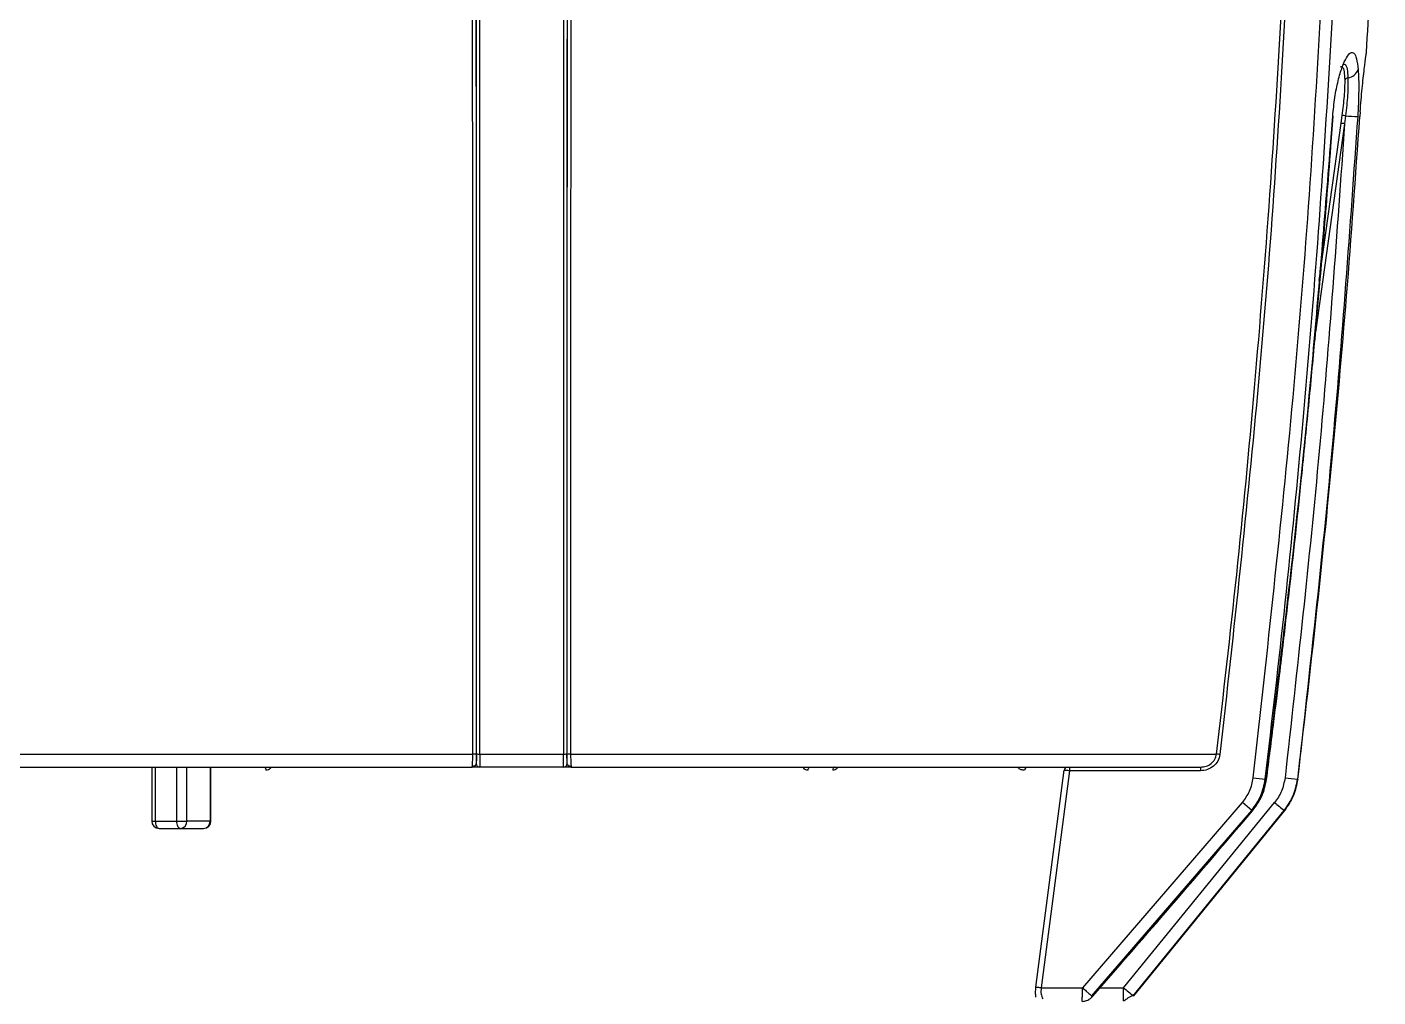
# Model space of a CAD drawing. Extents: x 11 to 120, y 2 to 94.
# Drawn here: x 53.17 to 58.68, y 4.75 to 8.7 of the extents above; entities that cross this region are included whole.
import ezdxf

# ---------------------------------------------------------------- set-up
doc = ezdxf.new("R2010")
doc.units = 0
doc.header["$MEASUREMENT"] = 0
doc.layers.add('OBJECT', color=7, linetype='CONTINUOUS')

msp = doc.modelspace()

# ---------------------------------------------------------------- linework, layer by layer
at = {"layer": 'OBJECT'}
for p, q in [((58.4832, 8.2122), (58.4924, 8.335)), ((58.485, 8.2118), (58.4942, 8.3345)), ((58.5264, 8.3059), (58.5309, 8.3379)), ((58.5448, 8.3362), (58.5409, 8.3041)), ((58.6042, 8.3525), (58.6029, 8.3338)), ((58.5409, 8.3041), (58.4226, 7.455)), ((58.4372, 7.6656), (58.5264, 8.3059)), ((52.3575, 5.7356), (54.9871, 5.7356)), ((55.0162, 5.7356), (55.3568, 5.7356)), ((55.3859, 5.7356), (58.019, 5.7356)), ((53.6784, 5.6825), (53.6784, 5.4625)), ((53.693, 5.6825), (53.693, 5.4625)), ((53.7805, 5.4625), (53.7805, 5.6825)), ((53.821, 5.4625), (53.821, 5.6825)), ((53.916, 5.6825), (53.916, 5.4625)), ((53.92, 5.4625), (53.92, 5.6825)), ((54.9875, 5.6841), (54.9843, 5.6825)), ((54.9843, 5.6825), (54.985, 5.6839)), ((55.0008, 5.6975), (55.0009, 5.6975)), ((55.0159, 5.6825), (55.0158, 5.6825)), ((55.3571, 5.6825), (55.0159, 5.6825)), ((55.3572, 5.6825), (55.3571, 5.6825)), ((55.3721, 5.6975), (55.3722, 5.6975)), ((55.3887, 5.6825), (55.3855, 5.6841)), ((55.3881, 5.6839), (55.3887, 5.6825)), ((57.2827, 4.7852), (57.3975, 5.6694)), ((57.4198, 5.6677), (57.3046, 4.7826)), ((57.9534, 5.6677), (57.4198, 5.6677)), ((58.2173, 5.6333), (58.2204, 5.6333)), ((58.3496, 5.6333), (58.3489, 5.6333)), ((57.4732, 4.7826), (58.124, 5.5378)), ((57.6401, 4.7827), (58.2552, 5.5377)), ((58.162, 5.5055), (58.124, 5.5378)), ((53.6784, 5.4625), (53.693, 5.4625)), ((53.693, 5.4625), (53.7805, 5.4625)), ((53.7805, 5.4625), (53.821, 5.4625)), ((53.916, 5.4625), (53.821, 5.4625)), ((53.916, 5.4625), (53.92, 5.4625)), ((57.5101, 4.7505), (58.162, 5.5055)), ((57.5128, 4.7505), (58.1645, 5.5055)), ((57.6796, 4.7505), (58.2948, 5.5055)), ((58.2954, 5.5055), (57.6797, 4.7505)), ((58.162, 5.5055), (58.1645, 5.5055)), ((58.2954, 5.5055), (58.2948, 5.5055)), ((53.7084, 5.4325), (53.795, 5.4325)), ((53.795, 5.4325), (53.89, 5.4325)), ((57.3046, 4.7826), (57.4732, 4.7826)), ((57.4732, 4.7826), (57.4733, 4.7826)), ((57.5437, 4.7826), (57.6401, 4.7827))]:
    msp.add_line(p, q, dxfattribs=at)
at = {"layer": 'OBJECT', "flags": 128}
for points in [[(58.4924, 8.335), (58.494, 8.3347), (58.4942, 8.3345)], [(58.6027, 8.3336), (58.6028, 8.3336), (58.6029, 8.3338)], [(58.6042, 8.3525), (58.6041, 8.3517), (58.604, 8.3516)], [(58.4832, 8.2122), (58.4849, 8.2119), (58.4849, 8.2118)], [(54.1374, 5.6825), (54.1385, 5.6823), (54.1397, 5.6816), (54.1407, 5.6804), (54.1416, 5.6788), (54.1424, 5.6768), (54.1431, 5.6745), (54.1435, 5.672), (54.1438, 5.6694)], [(56.354, 5.6694), (56.3543, 5.672), (56.3548, 5.6745), (56.3555, 5.6768), (56.3564, 5.6788), (56.3575, 5.6804), (56.3586, 5.6816), (56.3599, 5.6823), (56.3612, 5.6825)], [(56.4623, 5.6825), (56.4609, 5.6823), (56.4595, 5.6816), (56.4583, 5.6804), (56.4571, 5.6788), (56.4562, 5.6768), (56.4554, 5.6745), (56.4548, 5.672), (56.4545, 5.6694)], [(58.2204, 5.6333), (58.2226, 5.6329), (58.2226, 5.6328)], [(58.3496, 5.6333), (58.3496, 5.6332), (58.3494, 5.6332)], [(53.693, 5.4625), (53.6933, 5.4567), (53.6941, 5.4511), (53.6956, 5.4459), (53.6975, 5.4413), (53.6998, 5.4376), (53.7025, 5.4348), (53.7054, 5.4331), (53.7084, 5.4325)], [(53.795, 5.4325), (53.7922, 5.4331), (53.7895, 5.4348), (53.7869, 5.4376), (53.7847, 5.4413), (53.7829, 5.4459), (53.7816, 5.4511), (53.7808, 5.4567), (53.7805, 5.4625)], [(58.1645, 5.5055), (58.1656, 5.5046), (58.1655, 5.5047)], [(58.2954, 5.5055), (58.2952, 5.5057), (58.2951, 5.5058)], [(57.5145, 4.749), (57.5145, 4.749), (57.5128, 4.7505)], [(57.6797, 4.7505), (57.6796, 4.7506), (57.6795, 4.7507)]]:
    msp.add_lwpolyline(points, dxfattribs=at)
at = {"layer": 'OBJECT'}
for centre, radius, start, end in [((8.0605, 11.6225), 50.66, 356.57471, 357.62076), ((58.5554, 8.4776), 0.0137, 94.3558, 158.4822), ((58.5493, 8.5396), 0.0486, 275.9552, 343.2355), ((58.4901, 7.9639), 0.3762, 81.632, 83.7724), ((58.6151, 9.282), 0.9485, 265.7521, 268.7342), ((58.4936, 7.9862), 0.3214, 81.5371, 84.138), ((54.9902, 5.703), 0.0328, 70.6204, 95.4957), ((55.013, 5.7687), 0.0333, 250.746, 275.5288), ((55.36, 5.7687), 0.0333, 264.4712, 289.254), ((55.3828, 5.703), 0.0328, 84.5043, 109.3796), ((57.9637, 5.1742), 0.564, 82.9657, 84.3734), ((55.0158, 5.6975), 0.015, 180.1366, 269.9883), ((55.0159, 5.6975), 0.015, 180.1364, 269.9884), ((55.3571, 5.6975), 0.015, 270.0116, 359.8636), ((55.3572, 5.6975), 0.015, 270.0117, 359.8634), ((57.2493, 5.669), 0.0136, 94.6017, 178.2927), ((57.4117, 5.6684), 0.0142, 92.471, 176.0684), ((57.6307, 5.6714), 0.2109, 176.9768, 180.9943), ((58.1643, 5.6714), 0.2109, 176.9762, 180.9937), ((58.4009, 7.4966), 1.8723, 262.871, 264.3733), ((58.4312, 6.6738), 1.0437, 262.6654, 265.4775), ((62.0646, 10.2015), 6.0219, 230.75757, 231.24324), ((53.7084, 5.4625), 0.03, 180, 270), ((53.7929, 5.4607), 0.0282, 274.4015, 3.8117), ((53.89, 5.4625), 0.03, 270, 0), ((53.8879, 5.4607), 0.0282, 274.4015, 3.8117), ((61.662, 9.6946), 6.3484, 230.68889, 231.14878)]:
    msp.add_arc(centre, radius, start, end, dxfattribs=at)
for points, knots in [([(54.9871, 5.7356), (54.9872, 5.9681), (54.9874, 6.441), (54.9874, 7.1636), (54.987, 7.9105), (54.9864, 8.6599), (54.9855, 9.4051), (54.9844, 10.1217), (54.9835, 10.5954), (54.983, 10.824)], [0, 0, 0, 0, 0.137615, 0.279872, 0.42677, 0.578311, 0.72145, 0.865533, 1, 1, 1, 1]), ([(54.997, 10.8192), (54.9975, 10.5951), (54.9991, 9.8792), (55.0006, 8.6726), (55.0016, 7.2006), (55.0013, 6.2227), (55.0011, 5.7339)], [0, 0, 0, 0, 0.131845, 0.421274, 0.710667, 1, 1, 1, 1]), ([(55.002, 5.7373), (55.0022, 6.1723), (55.0025, 7.0423), (55.0018, 8.3516), (55.0004, 9.6106), (54.9987, 10.4335), (54.998, 10.8188)], [0, 0, 0, 0, 0.257671, 0.51538, 0.773064, 1, 1, 1, 1]), ([(55.3751, 10.8204), (55.3743, 10.4345), (55.3726, 9.6111), (55.3713, 8.3516), (55.3705, 7.0423), (55.3708, 6.1723), (55.371, 5.7373)], [0, 0, 0, 0, 0.227164, 0.484774, 0.742404, 1, 1, 1, 1]), ([(55.3719, 5.7339), (55.3717, 6.2228), (55.3714, 7.2007), (55.3724, 8.6728), (55.3739, 9.8799), (55.3755, 10.5962), (55.3761, 10.8207)], [0, 0, 0, 0, 0.289276, 0.578616, 0.867921, 1, 1, 1, 1]), ([(55.39, 10.8261), (55.39, 10.808), (55.3893, 10.5082), (55.3883, 9.9292), (55.387, 9.0818), (55.3862, 8.228), (55.3857, 7.3764), (55.3856, 6.5448), (55.3858, 6.0019), (55.3859, 5.7356)], [0, 0, 0, 0, 0.010682, 0.176176, 0.340439, 0.509206, 0.67886, 0.842458, 1, 1, 1, 1]), ([(58.019, 5.7356), (58.0471, 5.9795), (58.1044, 6.4764), (58.1764, 7.2365), (58.2375, 8.0033), (58.2856, 8.7709), (58.3221, 9.5336), (58.3362, 10.0457), (58.3433, 10.3033)], [0, 0, 0, 0, 0.160827, 0.327495, 0.500007, 0.664527, 0.83119, 1, 1, 1, 1]), ([(58.3572, 10.3032), (58.3407, 9.7942), (58.3077, 8.776), (58.1997, 7.2519), (58.0884, 6.2397), (58.0328, 5.734)], [0, 0, 0, 0, 0.3333562, 0.6669607, 1, 1, 1, 1]), ([(58.1686, 5.6388), (58.2259, 6.1551), (58.3406, 7.1884), (58.4521, 8.7443), (58.4862, 9.7837), (58.5032, 10.3032)], [0, 0, 0, 0, 0.333112, 0.666662, 1, 1, 1, 1]), ([(58.2173, 5.6333), (58.2453, 5.8726), (58.302, 6.3592), (58.3741, 7.103), (58.4358, 7.8529), (58.4852, 8.6037), (58.5237, 9.35), (58.5395, 9.8512), (58.5475, 10.1033)], [0, 0, 0, 0, 0.1611428, 0.3277987, 0.4999716, 0.6645325, 0.8312073, 1, 1, 1, 1]), ([(55.0162, 5.7356), (55.0163, 5.9734), (55.0165, 6.4573), (55.0165, 7.1969), (55.0162, 7.9519), (55.0156, 8.708), (55.0149, 9.3271), (55.0143, 9.6928), (55.0141, 9.8108)], [0, 0, 0, 0, 0.175659, 0.357361, 0.545105, 0.731477, 0.913331, 1, 1, 1, 1]), ([(55.3589, 9.7914), (55.3586, 9.5971), (55.3578, 9.1152), (55.3571, 8.3316), (55.3566, 7.4523), (55.3564, 6.5818), (55.3567, 6.0139), (55.3568, 5.7356)], [0, 0, 0, 0, 0.14335, 0.355591, 0.578663, 0.793465, 1, 1, 1, 1]), ([(58.4924, 8.335), (58.495, 8.3609), (58.5001, 8.4123), (58.5142, 8.4812), (58.5308, 8.5372), (58.5484, 8.5764), (58.5652, 8.5963), (58.5794, 8.5947), (58.5902, 8.5726), (58.594, 8.5412), (58.5958, 8.5256)], [0, 0, 0, 0, 0.125399, 0.250033, 0.374938, 0.500007, 0.625107, 0.75017, 0.875155, 1, 1, 1, 1]), ([(58.6042, 8.3525), (58.6069, 8.3853), (58.6122, 8.451), (58.6213, 8.5305), (58.6285, 8.5852), (58.6295, 8.5922), (58.63, 8.5958)], [0, 0, 0, 0, 0.250566, 0.500351, 0.750175, 1, 1, 1, 1]), ([(58.629, 8.5882), (58.629, 8.5883), (58.6297, 8.5908), (58.6299, 8.5933), (58.63, 8.5958)], [0, 0, 0, 0, 0.057009, 1, 1, 1, 1]), ([(58.5426, 8.4826), (58.542, 8.4948), (58.5409, 8.5191), (58.5338, 8.5373), (58.5263, 8.5357), (58.5225, 8.5348)], [0, 0, 0, 0, 0.3333742, 0.6666616, 1, 1, 1, 1]), ([(58.5335, 8.5466), (58.5369, 8.5473), (58.5443, 8.5487), (58.5517, 8.53), (58.5535, 8.5042), (58.5544, 8.4913)], [0, 0, 0, 0, 0.296047, 0.647644, 1, 1, 1, 1]), ([(58.5309, 8.3379), (58.5327, 8.3514), (58.5362, 8.3783), (58.54, 8.417), (58.5425, 8.4529), (58.5426, 8.4727), (58.5426, 8.4826)], [0, 0, 0, 0, 0.249686, 0.500038, 0.748854, 1, 1, 1, 1]), ([(58.5544, 8.4913), (58.5545, 8.4807), (58.5548, 8.4596), (58.5529, 8.4211), (58.5497, 8.3796), (58.5464, 8.3506), (58.5448, 8.3362)], [0, 0, 0, 0, 0.2510338, 0.4998421, 0.7502371, 1, 1, 1, 1]), ([(58.5958, 8.5256), (58.5967, 8.5126), (58.5984, 8.4868), (58.5985, 8.4392), (58.5972, 8.3878), (58.5952, 8.3518), (58.5941, 8.3338)], [0, 0, 0, 0, 0.251427, 0.50031, 0.75055, 1, 1, 1, 1]), ([(58.5941, 8.3338), (58.5621, 7.8798), (58.4986, 6.978), (58.3985, 6.0795), (58.3489, 5.6333)], [0, 0, 0, 0, 0.50338, 1, 1, 1, 1]), ([(58.3496, 5.6333), (58.3739, 5.8395), (58.4238, 6.2641), (58.4901, 6.9206), (58.552, 7.6144), (58.5857, 8.0899), (58.6029, 8.3338)], [0, 0, 0, 0, 0.22962, 0.472827, 0.72962, 1, 1, 1, 1]), ([(58.5409, 8.3041), (58.5093, 7.8591), (58.4461, 6.969), (58.3473, 6.0821), (58.2979, 5.6386)], [0, 0, 0, 0, 0.499931, 1, 1, 1, 1]), ([(58.2204, 5.6333), (58.254, 5.9035), (58.3231, 6.4595), (58.4116, 7.3192), (58.4589, 7.9093), (58.4832, 8.2122)], [0, 0, 0, 0, 0.315, 0.648332, 1, 1, 1, 1]), ([(58.2226, 5.6328), (58.2327, 5.7114), (58.2507, 5.8524), (58.2736, 6.0398), (58.2909, 6.1858), (58.305, 6.3072), (58.331, 6.5356), (58.362, 6.8246), (58.3959, 7.166), (58.4163, 7.3837), (58.4306, 7.5437), (58.4411, 7.6645), (58.4541, 7.8178), (58.4692, 8.0038), (58.4794, 8.1389), (58.4849, 8.2118)], [0, 0, 0, 0, 0.091692, 0.164516, 0.21848, 0.261782, 0.305976, 0.484374, 0.598107, 0.703048, 0.737316, 0.783986, 0.843321, 0.915325, 1, 1, 1, 1]), ([(54.985, 5.6839), (54.9851, 5.685), (54.9856, 5.6877), (54.9863, 5.6976), (54.9869, 5.7143), (54.987, 5.7286), (54.9871, 5.7356)], [0, 0, 0, 0, 0.1567066, 0.4132599, 0.7142997, 1, 1, 1, 1]), ([(55.0011, 5.7339), (55.0011, 5.7273), (55.0011, 5.7142), (55.0009, 5.7031), (55.0008, 5.6975)], [0, 0, 0, 0, 0.498255, 1, 1, 1, 1]), ([(55.002, 5.7373), (55.002, 5.7319), (55.002, 5.7212), (55.0017, 5.7082), (55.0014, 5.6992), (55.0011, 5.6981), (55.0009, 5.6975)], [0, 0, 0, 0, 0.2504251, 0.5000441, 0.749984, 1, 1, 1, 1]), ([(55.0162, 5.7356), (55.0162, 5.7286), (55.0162, 5.7143), (55.0162, 5.6976), (55.0161, 5.688), (55.016, 5.6833), (55.016, 5.6828), (55.0159, 5.6825)], [0, 0, 0, 0, 0.242989, 0.499425, 0.715907, 0.849596, 1, 1, 1, 1]), ([(55.3571, 5.6825), (55.3571, 5.6828), (55.357, 5.6833), (55.357, 5.688), (55.3569, 5.6976), (55.3568, 5.7143), (55.3568, 5.7286), (55.3568, 5.7356)], [0, 0, 0, 0, 0.150459, 0.284203, 0.500792, 0.757103, 1, 1, 1, 1]), ([(55.3721, 5.6975), (55.3719, 5.6981), (55.3716, 5.6993), (55.3713, 5.7082), (55.3711, 5.7212), (55.371, 5.7319), (55.371, 5.7373)], [0, 0, 0, 0, 0.2505042, 0.50008, 0.7500058, 1, 1, 1, 1]), ([(55.3722, 5.6975), (55.3721, 5.7031), (55.372, 5.7142), (55.3719, 5.7273), (55.3719, 5.7339)], [0, 0, 0, 0, 0.498583, 1, 1, 1, 1]), ([(55.3859, 5.7356), (55.386, 5.7286), (55.3861, 5.7143), (55.3867, 5.6975), (55.3874, 5.6877), (55.3879, 5.685), (55.3881, 5.6839)], [0, 0, 0, 0, 0.285732, 0.58684, 0.843317, 1, 1, 1, 1]), ([(58.0328, 5.734), (58.0306, 5.7248), (58.0261, 5.7064), (58.0067, 5.6848), (57.9818, 5.6704), (57.9629, 5.6686), (57.9534, 5.6677)], [0, 0, 0, 0, 0.249711, 0.499494, 0.749374, 1, 1, 1, 1]), ([(57.9537, 5.6825), (57.9614, 5.6832), (57.9767, 5.6846), (57.9975, 5.6959), (58.0136, 5.7133), (58.0173, 5.7284), (58.019, 5.7356)], [0, 0, 0, 0, 0.2507602, 0.5007351, 0.7604517, 1, 1, 1, 1]), ([(52.4248, 5.6825), (52.4586, 5.6825), (52.5268, 5.6825), (52.6592, 5.6825), (52.8149, 5.6825), (52.9951, 5.6825), (53.1979, 5.6825), (53.4204, 5.6825), (53.6598, 5.6825), (53.9129, 5.6825), (54.1752, 5.6825), (54.4431, 5.6825), (54.7129, 5.6825), (54.8943, 5.6825), (54.9843, 5.6825)], [0, 0, 0, 0, 0.080321, 0.16194, 0.244772, 0.329378, 0.414487, 0.5, 0.585518, 0.670628, 0.755228, 0.838065, 0.919682, 1, 1, 1, 1]), ([(54.1648, 5.6825), (54.164, 5.6809), (54.1616, 5.6761), (54.1541, 5.6708), (54.1472, 5.6698), (54.1438, 5.6694)], [0, 0, 0, 0, 0.1950756, 0.5965812, 1, 1, 1, 1]), ([(55.0158, 5.6825), (55.0151, 5.6825), (55.0137, 5.6825), (55.0031, 5.6825), (54.9917, 5.6825), (54.9843, 5.6825)], [0, 0, 0, 0, 0.23323, 0.49919, 1, 1, 1, 1]), ([(55.0008, 5.6975), (54.9993, 5.6939), (54.9963, 5.6872), (54.9903, 5.6851), (54.9875, 5.6841)], [0, 0, 0, 0, 0.533518, 1, 1, 1, 1]), ([(55.3887, 5.6825), (55.3813, 5.6825), (55.37, 5.6825), (55.3593, 5.6825), (55.3579, 5.6825), (55.3572, 5.6825)], [0, 0, 0, 0, 0.5008141, 0.7666529, 1, 1, 1, 1]), ([(55.3855, 5.6841), (55.3827, 5.6851), (55.3767, 5.6872), (55.3738, 5.6939), (55.3722, 5.6975)], [0, 0, 0, 0, 0.466878, 1, 1, 1, 1]), ([(55.3887, 5.6825), (55.4791, 5.6825), (55.6613, 5.6825), (55.9323, 5.6825), (56.2014, 5.6825), (56.4648, 5.6825), (56.7188, 5.6825), (56.959, 5.6825), (57.1821, 5.6825), (57.3852, 5.6825), (57.5654, 5.6825), (57.7207, 5.6825), (57.8526, 5.6825), (57.9202, 5.6825), (57.9537, 5.6825)], [0, 0, 0, 0, 0.080292, 0.161895, 0.244722, 0.329339, 0.414466, 0.5, 0.585539, 0.670666, 0.755278, 0.83811, 0.919711, 1, 1, 1, 1]), ([(56.354, 5.6694), (56.3507, 5.6698), (56.344, 5.6708), (56.3368, 5.6761), (56.3345, 5.6809), (56.3337, 5.6825)], [0, 0, 0, 0, 0.402364, 0.80444, 1, 1, 1, 1]), ([(56.4758, 5.6825), (56.4749, 5.6809), (56.4721, 5.6761), (56.4644, 5.6708), (56.4578, 5.6698), (56.4545, 5.6694)], [0, 0, 0, 0, 0.195052, 0.596532, 1, 1, 1, 1]), ([(57.2357, 5.6694), (57.2313, 5.6699), (57.223, 5.6708), (57.2135, 5.6753), (57.2099, 5.6812), (57.2091, 5.6825)], [0, 0, 0, 0, 0.463253, 0.878216, 1, 1, 1, 1]), ([(57.4198, 5.6677), (57.4174, 5.6679), (57.4128, 5.6683), (57.4064, 5.6688), (57.401, 5.6691), (57.3987, 5.6693), (57.3975, 5.6694)], [0, 0, 0, 0, 0.250296, 0.499776, 0.749478, 1, 1, 1, 1]), ([(58.124, 5.5378), (58.1351, 5.553), (58.1574, 5.5833), (58.1648, 5.6203), (58.1686, 5.6388)], [0, 0, 0, 0, 0.4986893, 1, 1, 1, 1]), ([(58.162, 5.5055), (58.176, 5.5251), (58.2037, 5.5637), (58.2128, 5.6103), (58.2173, 5.6333)], [0, 0, 0, 0, 0.5068029, 1, 1, 1, 1]), ([(58.1645, 5.5055), (58.1786, 5.5252), (58.2064, 5.5638), (58.2158, 5.6104), (58.2204, 5.6333)], [0, 0, 0, 0, 0.509049, 1, 1, 1, 1]), ([(58.1655, 5.5047), (58.1797, 5.5239), (58.208, 5.5625), (58.2177, 5.6093), (58.2226, 5.6328)], [0, 0, 0, 0, 0.500101, 1, 1, 1, 1]), ([(58.2979, 5.6386), (58.2944, 5.6202), (58.2873, 5.5835), (58.2659, 5.5529), (58.2552, 5.5377)], [0, 0, 0, 0, 0.50155, 1, 1, 1, 1]), ([(58.2948, 5.5055), (58.3085, 5.5251), (58.3355, 5.5638), (58.3444, 5.6103), (58.3489, 5.6333)], [0, 0, 0, 0, 0.503406, 1, 1, 1, 1]), ([(58.3496, 5.6333), (58.3453, 5.6106), (58.3363, 5.5642), (58.3093, 5.5254), (58.2954, 5.5055)], [0, 0, 0, 0, 0.488529, 1, 1, 1, 1]), ([(57.5145, 4.749), (57.6133, 4.8624), (57.8318, 5.1131), (58.0474, 5.3661), (58.1655, 5.5047)], [0, 0, 0, 0, 0.45251, 1, 1, 1, 1]), ([(57.2826, 4.7445), (57.2819, 4.7509), (57.2806, 4.7637), (57.282, 4.778), (57.2827, 4.7852)], [0, 0, 0, 0, 0.498433, 1, 1, 1, 1]), ([(57.3046, 4.7826), (57.3024, 4.7829), (57.2978, 4.7834), (57.2915, 4.7842), (57.2861, 4.7848), (57.2838, 4.7851), (57.2827, 4.7852)], [0, 0, 0, 0, 0.245161, 0.499986, 0.754832, 1, 1, 1, 1]), ([(57.3046, 4.7826), (57.304, 4.7783), (57.3028, 4.7699), (57.3035, 4.7578), (57.306, 4.747), (57.3088, 4.7415), (57.3103, 4.7387)], [0, 0, 0, 0, 0.250427, 0.499843, 0.740764, 1, 1, 1, 1]), ([(57.4718, 4.7278), (57.4717, 4.7286), (57.4714, 4.7303), (57.4716, 4.7427), (57.4721, 4.7573), (57.4727, 4.771), (57.4731, 4.7786), (57.4733, 4.7826)], [0, 0, 0, 0, 0.250886, 0.499858, 0.733616, 0.862847, 1, 1, 1, 1]), ([(57.4716, 4.7278), (57.4747, 4.728), (57.4803, 4.7284), (57.4898, 4.7311), (57.4959, 4.7339), (57.5013, 4.7371), (57.5047, 4.7396), (57.5095, 4.7437), (57.5127, 4.7471), (57.5145, 4.749)], [0, 0, 0, 0, 0.196684, 0.357946, 0.575563, 0.606715, 0.727756, 0.84534, 1, 1, 1, 1]), ([(57.4733, 4.7826), (57.4781, 4.7783), (57.4874, 4.7701), (57.4987, 4.7603), (57.5063, 4.7536), (57.5089, 4.7514), (57.5101, 4.7505)], [0, 0, 0, 0, 0.295102, 0.569758, 0.80696, 1, 1, 1, 1]), ([(57.5101, 4.7505), (57.5097, 4.75), (57.5092, 4.7494), (57.5087, 4.7486), (57.5084, 4.7481), (57.5083, 4.7477), (57.5084, 4.7474), (57.5085, 4.7472), (57.5089, 4.7473), (57.5097, 4.7476), (57.5107, 4.7484), (57.5118, 4.7494), (57.5125, 4.7501), (57.5128, 4.7505)], [0, 0, 0, 0, 0.1357382, 0.1945999, 0.250836, 0.311594, 0.3751405, 0.4380521, 0.5008882, 0.6198025, 0.7509404, 0.873702, 1, 1, 1, 1]), ([(57.6398, 4.7307), (57.6398, 4.7313), (57.6398, 4.7325), (57.6398, 4.7407), (57.6399, 4.7504), (57.6399, 4.7598), (57.64, 4.7707), (57.64, 4.7786), (57.6401, 4.7827)], [0, 0, 0, 0, 0.21067, 0.447315, 0.575812, 0.710764, 0.85216, 1, 1, 1, 1]), ([(57.6398, 4.7307), (57.6411, 4.731), (57.6435, 4.7314), (57.6477, 4.7345), (57.6524, 4.7382), (57.6575, 4.742), (57.6629, 4.7456), (57.6684, 4.7486), (57.6737, 4.7509), (57.6762, 4.7518), (57.6776, 4.7522)], [0, 0, 0, 0, 0.183553, 0.338833, 0.468757, 0.580791, 0.682219, 0.782217, 0.887012, 1, 1, 1, 1]), ([(57.6797, 4.7505), (57.6797, 4.7505), (57.6796, 4.7504), (57.6795, 4.7503), (57.6794, 4.7502), (57.6794, 4.7502), (57.6794, 4.7502), (57.6794, 4.7502), (57.6794, 4.7502), (57.6794, 4.7502), (57.6794, 4.7503), (57.6794, 4.7503), (57.6795, 4.7504), (57.6796, 4.7505), (57.6796, 4.7505)], [0, 0, 0, 0, 0.148468, 0.270231, 0.325884, 0.381013, 0.499286, 0.560363, 0.61485, 0.666487, 0.719001, 0.776021, 0.840631, 1, 1, 1, 1])]:
    msp.add_open_spline(points, degree=3, knots=knots, dxfattribs=at)

doc.saveas('drawing.dxf')
